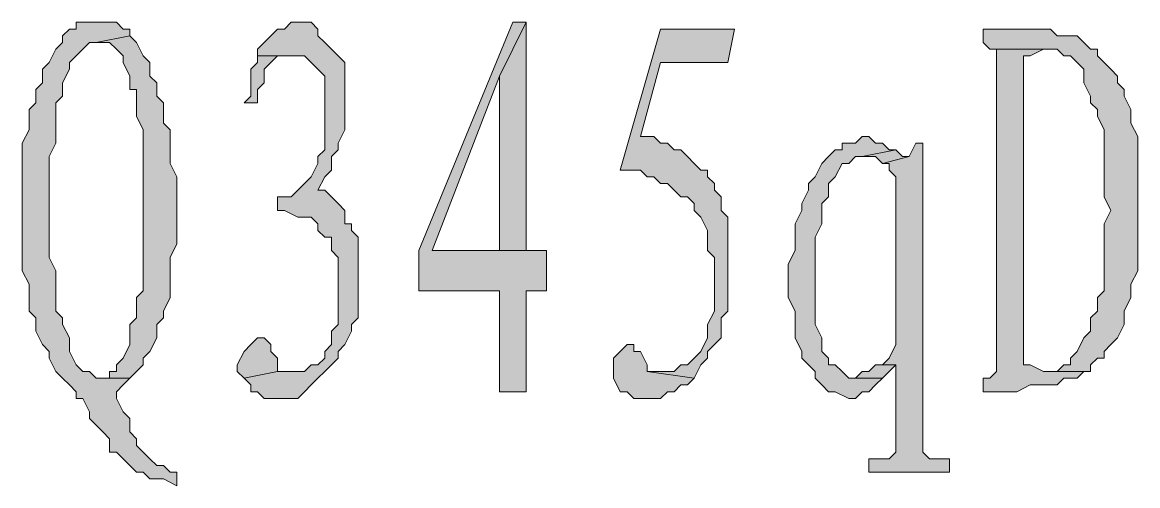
# Model space of a CAD drawing. Header units: millimetres. Extents: x 24 to 410, y 10 to 282.
# Drawn here: x 298.87 to 305.9, y 107.82 to 110.74 of the extents above; entities that cross this region are included whole.
import ezdxf

# ---------------------------------------------------------------- set-up
doc = ezdxf.new("R2010")
doc.units = ezdxf.units.MM

msp = doc.modelspace()

# ---------------------------------------------------------------- hatches: boundary and pattern name
h = msp.add_hatch(color=7)
h.dxf.hatch_style = 2
h.paths.add_polyline_path([(299.381333, 110.744), (299.212, 110.744), (299.212, 110.701667), (299.169667, 110.701667), (299.127333, 110.659333), (299.127333, 110.617), (299.085, 110.574667), (299.042667, 110.49), (299.000333, 110.447667), (299.000333, 110.363), (298.958, 110.320667), (298.958, 110.236), (298.915667, 110.193667), (298.915667, 110.066667), (298.873333, 109.982), (298.873333, 109.474), (298.873333, 109.389333), (298.873333, 109.177667), (298.915667, 109.093), (298.915667, 108.923667), (298.958, 108.881333), (298.958, 108.796667), (299.000333, 108.712), (299.042667, 108.669667), (299.042667, 108.627333), (299.085, 108.542667), (299.127333, 108.500333), (299.169667, 108.458), (299.212, 108.415667), (299.212, 108.373333), (299.254333, 108.373333), (299.296667, 108.288667), (299.296667, 108.246333), (299.339, 108.204), (299.381333, 108.161667), (299.423667, 108.119333), (299.423667, 108.034667), (299.466, 108.034667), (299.508333, 107.992333), (299.550667, 107.95), (299.593, 107.907667), (299.635333, 107.907667), (299.677667, 107.865333), (299.762333, 107.865333), (299.847, 107.823), (299.847, 107.907667), (299.804667, 107.907667), (299.762333, 107.95), (299.72, 107.95), (299.677667, 107.992333), (299.635333, 108.034667), (299.593, 108.077), (299.593, 108.119333), (299.550667, 108.161667), (299.550667, 108.246333), (299.508333, 108.288667), (299.466, 108.373333), (299.466, 108.415667), (299.508333, 108.458), (299.550667, 108.500333), (299.339, 108.500333), (299.296667, 108.542667), (299.254333, 108.542667), (299.212, 108.585), (299.169667, 108.669667), (299.169667, 108.754333), (299.127333, 108.839), (299.127333, 108.881333), (299.085, 108.923667), (299.085, 109.177667), (299.042667, 109.262333), (299.042667, 109.897333), (299.085, 109.982), (299.085, 110.236), (299.127333, 110.278333), (299.127333, 110.363), (299.169667, 110.447667), (299.169667, 110.49), (299.212, 110.532333), (299.254333, 110.574667), (299.296667, 110.617), (299.339, 110.617), (299.550667, 110.659333), (299.550667, 110.701667), (299.508333, 110.701667), (299.466, 110.744)])
h = msp.add_hatch(color=7)
h.dxf.hatch_style = 2
h.paths.add_polyline_path([(300.609, 110.744), (300.566667, 110.744), (300.524333, 110.701667), (300.482, 110.701667), (300.439667, 110.659333), (300.397333, 110.617), (300.355, 110.574667), (300.355, 110.532333), (300.566667, 110.532333), (300.651333, 110.532333), (300.693667, 110.49), (300.736, 110.447667), (300.778333, 110.405333), (300.778333, 109.939667), (300.736, 109.897333), (300.736, 109.855), (300.693667, 109.770333), (300.651333, 109.728), (300.609, 109.685667), (300.566667, 109.643333), (300.482, 109.643333), (300.482, 109.558667), (300.524333, 109.558667), (300.609, 109.516333), (300.693667, 109.516333), (300.736, 109.474), (300.736, 109.431667), (300.778333, 109.389333), (300.820667, 109.389333), (300.820667, 109.304667), (300.863, 109.262333), (300.863, 108.839), (300.820667, 108.796667), (300.820667, 108.712), (300.778333, 108.669667), (300.778333, 108.627333), (300.736, 108.585), (300.693667, 108.585), (300.651333, 108.542667), (300.482, 108.542667), (300.270333, 108.500333), (300.312667, 108.458), (300.312667, 108.415667), (300.355, 108.415667), (300.397333, 108.373333), (300.609, 108.373333), (300.651333, 108.415667), (300.693667, 108.458), (300.736, 108.500333), (300.778333, 108.542667), (300.820667, 108.585), (300.863, 108.627333), (300.863, 108.669667), (300.905333, 108.712), (300.947667, 108.796667), (300.947667, 108.839), (300.99, 108.881333), (300.99, 109.389333), (300.947667, 109.431667), (300.947667, 109.474), (300.905333, 109.474), (300.905333, 109.558667), (300.863, 109.601), (300.820667, 109.643333), (300.778333, 109.685667), (300.736, 109.685667), (300.778333, 109.770333), (300.820667, 109.812667), (300.820667, 109.897333), (300.863, 109.939667), (300.863, 109.982), (300.905333, 110.066667), (300.905333, 110.49), (300.863, 110.532333), (300.820667, 110.574667), (300.778333, 110.617), (300.736, 110.659333), (300.736, 110.701667), (300.693667, 110.744)])
h = msp.add_hatch(color=7)
h.dxf.hatch_style = 2
h.paths.add_polyline_path([(302.048333, 110.744), (301.963667, 110.744), (301.371, 109.304667), (301.371, 109.050667), (301.879, 109.050667), (301.879, 108.415667), (302.048333, 108.415667), (302.048333, 109.050667), (302.175333, 109.050667), (302.175333, 109.304667), (302.048333, 109.304667), (301.455667, 109.304667), (301.879, 110.405333)])
h = msp.add_hatch(color=7)
h.dxf.hatch_style = 2
h.paths.add_polyline_path([(302.048333, 110.744), (301.879, 110.405333), (301.879, 109.304667), (301.455667, 109.304667), (302.048333, 109.304667)])
h = msp.add_hatch(color=7)
h.dxf.hatch_style = 2
h.paths.add_polyline_path([(303.360667, 110.701667), (302.895, 110.701667), (302.641, 109.812667), (302.768, 109.812667), (302.810333, 109.770333), (302.852667, 109.770333), (302.895, 109.728), (302.937333, 109.728), (302.979667, 109.685667), (303.022, 109.643333), (303.064333, 109.643333), (303.106667, 109.601), (303.106667, 109.558667), (303.149, 109.516333), (303.191333, 109.431667), (303.191333, 109.304667), (303.233667, 109.262333), (303.233667, 108.923667), (303.191333, 108.839), (303.191333, 108.796667), (303.191333, 108.754333), (303.149, 108.669667), (303.106667, 108.627333), (303.064333, 108.585), (303.022, 108.585), (302.979667, 108.542667), (302.810333, 108.542667), (303.106667, 108.500333), (303.149, 108.585), (303.191333, 108.627333), (303.191333, 108.669667), (303.233667, 108.712), (303.276, 108.754333), (303.276, 108.881333), (303.318333, 108.923667), (303.318333, 109.516333), (303.276, 109.558667), (303.276, 109.643333), (303.233667, 109.685667), (303.233667, 109.728), (303.191333, 109.770333), (303.191333, 109.812667), (303.149, 109.812667), (303.106667, 109.855), (303.064333, 109.897333), (303.022, 109.939667), (302.979667, 109.939667), (302.937333, 109.982), (302.895, 109.982), (302.852667, 110.024333), (302.768, 110.024333), (302.895, 110.49), (303.318333, 110.49)])
h = msp.add_hatch(color=7)
h.dxf.hatch_style = 2
h.paths.add_polyline_path([(305.308, 110.701667), (304.927, 110.701667), (304.927, 110.617), (304.969333, 110.574667), (305.392667, 110.574667), (305.435, 110.532333), (305.477333, 110.532333), (305.519667, 110.49), (305.562, 110.447667), (305.562, 110.363), (305.604333, 110.278333), (305.604333, 110.236), (305.646667, 110.193667), (305.646667, 110.151333), (305.689, 110.066667), (305.689, 109.643333), (305.731333, 109.558667), (305.689, 109.474), (305.689, 109.050667), (305.646667, 109.008333), (305.646667, 108.923667), (305.604333, 108.881333), (305.604333, 108.796667), (305.562, 108.754333), (305.519667, 108.669667), (305.477333, 108.627333), (305.477333, 108.585), (305.435, 108.585), (305.392667, 108.542667), (305.350333, 108.542667), (305.562, 108.542667), (305.604333, 108.542667), (305.604333, 108.585), (305.646667, 108.627333), (305.689, 108.627333), (305.689, 108.669667), (305.731333, 108.712), (305.773667, 108.754333), (305.816, 108.839), (305.816, 108.923667), (305.858333, 109.008333), (305.858333, 109.093), (305.900667, 109.177667), (305.900667, 110.024333), (305.858333, 110.109), (305.858333, 110.193667), (305.816, 110.278333), (305.816, 110.320667), (305.773667, 110.363), (305.773667, 110.405333), (305.731333, 110.447667), (305.689, 110.49), (305.646667, 110.532333), (305.646667, 110.574667), (305.604333, 110.574667), (305.562, 110.617), (305.519667, 110.659333), (305.392667, 110.659333), (305.350333, 110.701667)])
h = msp.add_hatch(color=7)
h.dxf.hatch_style = 2
h.paths.add_polyline_path([(299.550667, 110.659333), (299.339, 110.617), (299.423667, 110.617), (299.466, 110.574667), (299.508333, 110.532333), (299.508333, 110.49), (299.550667, 110.405333), (299.550667, 110.320667), (299.593, 110.320667), (299.593, 110.151333), (299.635333, 110.066667), (299.635333, 109.262333), (299.635333, 109.177667), (299.635333, 109.050667), (299.593, 109.008333), (299.593, 108.881333), (299.550667, 108.839), (299.550667, 108.712), (299.508333, 108.627333), (299.466, 108.585), (299.466, 108.542667), (299.423667, 108.542667), (299.423667, 108.500333), (299.381333, 108.500333), (299.550667, 108.500333), (299.593, 108.542667), (299.635333, 108.585), (299.635333, 108.627333), (299.677667, 108.669667), (299.72, 108.754333), (299.72, 108.839), (299.762333, 108.881333), (299.762333, 108.923667), (299.804667, 109.008333), (299.804667, 109.262333), (299.847, 109.347), (299.847, 109.770333), (299.804667, 109.855), (299.804667, 110.066667), (299.762333, 110.109), (299.762333, 110.236), (299.72, 110.278333), (299.72, 110.363), (299.677667, 110.405333), (299.677667, 110.49), (299.635333, 110.532333), (299.593, 110.617)])
h = msp.add_hatch(color=7)
h.dxf.hatch_style = 2
h.paths.add_polyline_path([(304.969333, 110.574667), (305.011667, 110.574667), (305.011667, 110.532333), (305.011667, 108.542667), (304.969333, 108.500333), (304.927, 108.500333), (304.927, 108.415667), (305.138667, 108.415667), (305.223333, 108.458), (305.392667, 108.458), (305.435, 108.500333), (305.519667, 108.500333), (305.562, 108.542667), (305.308, 108.542667), (305.223333, 108.585), (305.181, 108.585), (305.181, 110.49), (305.181, 110.532333), (305.223333, 110.532333), (305.308, 110.574667), (305.350333, 110.574667)])
h = msp.add_hatch(color=7)
h.dxf.hatch_style = 2
h.paths.add_polyline_path([(300.355, 110.532333), (300.355, 110.49), (300.312667, 110.447667), (300.312667, 110.278333), (300.270333, 110.236), (300.355, 110.236), (300.355, 110.320667), (300.397333, 110.363), (300.397333, 110.447667), (300.439667, 110.49), (300.482, 110.532333), (300.566667, 110.532333)])
h = msp.add_hatch(color=7)
h.dxf.hatch_style = 2
h.paths.add_polyline_path([(304.165, 110.024333), (304.122667, 109.982), (304.038, 109.982), (304.038, 109.939667), (303.995667, 109.939667), (303.953333, 109.897333), (303.911, 109.855), (303.868667, 109.770333), (303.826333, 109.728), (303.826333, 109.685667), (303.784, 109.601), (303.784, 109.558667), (303.741667, 109.474), (303.741667, 109.304667), (303.699333, 109.22), (303.699333, 109.008333), (303.741667, 108.923667), (303.741667, 108.754333), (303.784, 108.669667), (303.784, 108.627333), (303.826333, 108.585), (303.868667, 108.542667), (303.868667, 108.500333), (303.911, 108.458), (303.953333, 108.415667), (303.995667, 108.415667), (304.080333, 108.373333), (304.122667, 108.373333), (304.165, 108.415667), (304.207333, 108.415667), (304.249667, 108.458), (304.292, 108.500333), (304.080333, 108.500333), (304.038, 108.542667), (303.995667, 108.585), (303.953333, 108.585), (303.953333, 108.627333), (303.911, 108.669667), (303.911, 108.754333), (303.868667, 108.839), (303.868667, 109.389333), (303.911, 109.474), (303.911, 109.601), (303.953333, 109.643333), (303.953333, 109.728), (303.995667, 109.770333), (304.038, 109.855), (304.080333, 109.855), (304.122667, 109.897333), (304.165, 109.897333), (304.376667, 109.939667), (304.334333, 109.939667), (304.292, 109.982), (304.249667, 109.982), (304.207333, 110.024333)])
h = msp.add_hatch(color=7)
h.dxf.hatch_style = 2
h.paths.add_polyline_path([(304.546, 109.982), (304.503667, 109.982), (304.461333, 109.897333), (304.292, 109.855), (304.334333, 109.855), (304.334333, 109.812667), (304.376667, 109.770333), (304.376667, 108.712), (304.334333, 108.627333), (304.292, 108.585), (304.376667, 108.585), (304.376667, 108.077), (304.376667, 108.034667), (304.334333, 107.992333), (304.207333, 107.992333), (304.207333, 107.907667), (304.715333, 107.907667), (304.715333, 107.992333), (304.588333, 107.992333), (304.546, 108.034667)])
h = msp.add_hatch(color=7)
h.dxf.hatch_style = 2
h.paths.add_polyline_path([(304.376667, 109.939667), (304.165, 109.897333), (304.249667, 109.897333), (304.292, 109.855), (304.461333, 109.897333), (304.419, 109.897333)])
h = msp.add_hatch(color=7)
h.dxf.hatch_style = 2
h.paths.add_polyline_path([(300.355, 108.754333), (300.312667, 108.712), (300.270333, 108.669667), (300.228, 108.585), (300.228, 108.542667), (300.270333, 108.500333), (300.482, 108.542667), (300.482, 108.627333), (300.439667, 108.669667), (300.439667, 108.712), (300.397333, 108.754333)])
h = msp.add_hatch(color=7)
h.dxf.hatch_style = 2
h.paths.add_polyline_path([(302.683333, 108.712), (302.641, 108.669667), (302.598667, 108.627333), (302.598667, 108.500333), (302.641, 108.415667), (302.683333, 108.415667), (302.725667, 108.373333), (302.895, 108.373333), (302.937333, 108.415667), (302.979667, 108.415667), (303.022, 108.458), (303.064333, 108.458), (303.106667, 108.500333), (302.810333, 108.542667), (302.810333, 108.585), (302.768, 108.669667), (302.725667, 108.669667), (302.725667, 108.712)])
h = msp.add_hatch(color=7)
h.dxf.hatch_style = 2
h.paths.add_polyline_path([(304.292, 108.585), (304.249667, 108.585), (304.207333, 108.542667), (304.165, 108.542667), (304.122667, 108.500333), (304.292, 108.500333), (304.334333, 108.542667), (304.376667, 108.585)])

# ---------------------------------------------------------------- linework, layer by layer
at = {"color": 7, "lineweight": 0}
for points in [[(299.381333, 110.744), (299.212, 110.744), (299.212, 110.701667), (299.169667, 110.701667), (299.127333, 110.659333), (299.127333, 110.617), (299.085, 110.574667), (299.042667, 110.49), (299.000333, 110.447667), (299.000333, 110.363), (298.958, 110.320667), (298.958, 110.236), (298.915667, 110.193667), (298.915667, 110.066667), (298.873333, 109.982), (298.873333, 109.474), (298.873333, 109.389333), (298.873333, 109.177667), (298.915667, 109.093), (298.915667, 108.923667), (298.958, 108.881333), (298.958, 108.796667), (299.000333, 108.712), (299.042667, 108.669667), (299.042667, 108.627333), (299.085, 108.542667), (299.127333, 108.500333), (299.169667, 108.458), (299.212, 108.415667), (299.212, 108.373333), (299.254333, 108.373333), (299.296667, 108.288667), (299.296667, 108.246333), (299.339, 108.204), (299.381333, 108.161667), (299.423667, 108.119333), (299.423667, 108.034667), (299.466, 108.034667), (299.508333, 107.992333), (299.550667, 107.95), (299.593, 107.907667), (299.635333, 107.907667), (299.677667, 107.865333), (299.762333, 107.865333), (299.847, 107.823), (299.847, 107.907667), (299.804667, 107.907667), (299.762333, 107.95), (299.72, 107.95), (299.677667, 107.992333), (299.635333, 108.034667), (299.593, 108.077), (299.593, 108.119333), (299.550667, 108.161667), (299.550667, 108.246333), (299.508333, 108.288667), (299.466, 108.373333), (299.466, 108.415667), (299.508333, 108.458), (299.550667, 108.500333), (299.339, 108.500333), (299.296667, 108.542667), (299.254333, 108.542667), (299.212, 108.585), (299.169667, 108.669667), (299.169667, 108.754333), (299.127333, 108.839), (299.127333, 108.881333), (299.085, 108.923667), (299.085, 109.177667), (299.042667, 109.262333), (299.042667, 109.897333), (299.085, 109.982), (299.085, 110.236), (299.127333, 110.278333), (299.127333, 110.363), (299.169667, 110.447667), (299.169667, 110.49), (299.212, 110.532333), (299.254333, 110.574667), (299.296667, 110.617), (299.339, 110.617), (299.550667, 110.659333), (299.550667, 110.701667), (299.508333, 110.701667), (299.466, 110.744)], [(300.609, 110.744), (300.566667, 110.744), (300.524333, 110.701667), (300.482, 110.701667), (300.439667, 110.659333), (300.397333, 110.617), (300.355, 110.574667), (300.355, 110.532333), (300.566667, 110.532333), (300.651333, 110.532333), (300.693667, 110.49), (300.736, 110.447667), (300.778333, 110.405333), (300.778333, 109.939667), (300.736, 109.897333), (300.736, 109.855), (300.693667, 109.770333), (300.651333, 109.728), (300.609, 109.685667), (300.566667, 109.643333), (300.482, 109.643333), (300.482, 109.558667), (300.524333, 109.558667), (300.609, 109.516333), (300.693667, 109.516333), (300.736, 109.474), (300.736, 109.431667), (300.778333, 109.389333), (300.820667, 109.389333), (300.820667, 109.304667), (300.863, 109.262333), (300.863, 108.839), (300.820667, 108.796667), (300.820667, 108.712), (300.778333, 108.669667), (300.778333, 108.627333), (300.736, 108.585), (300.693667, 108.585), (300.651333, 108.542667), (300.482, 108.542667), (300.270333, 108.500333), (300.312667, 108.458), (300.312667, 108.415667), (300.355, 108.415667), (300.397333, 108.373333), (300.609, 108.373333), (300.651333, 108.415667), (300.693667, 108.458), (300.736, 108.500333), (300.778333, 108.542667), (300.820667, 108.585), (300.863, 108.627333), (300.863, 108.669667), (300.905333, 108.712), (300.947667, 108.796667), (300.947667, 108.839), (300.99, 108.881333), (300.99, 109.389333), (300.947667, 109.431667), (300.947667, 109.474), (300.905333, 109.474), (300.905333, 109.558667), (300.863, 109.601), (300.820667, 109.643333), (300.778333, 109.685667), (300.736, 109.685667), (300.778333, 109.770333), (300.820667, 109.812667), (300.820667, 109.897333), (300.863, 109.939667), (300.863, 109.982), (300.905333, 110.066667), (300.905333, 110.49), (300.863, 110.532333), (300.820667, 110.574667), (300.778333, 110.617), (300.736, 110.659333), (300.736, 110.701667), (300.693667, 110.744)], [(302.048333, 110.744), (301.963667, 110.744), (301.371, 109.304667), (301.371, 109.050667), (301.879, 109.050667), (301.879, 108.415667), (302.048333, 108.415667), (302.048333, 109.050667), (302.175333, 109.050667), (302.175333, 109.304667), (302.048333, 109.304667), (301.455667, 109.304667), (301.879, 110.405333)], [(302.048333, 110.744), (301.879, 110.405333), (301.879, 109.304667), (301.455667, 109.304667), (302.048333, 109.304667)], [(303.360667, 110.701667), (302.895, 110.701667), (302.641, 109.812667), (302.768, 109.812667), (302.810333, 109.770333), (302.852667, 109.770333), (302.895, 109.728), (302.937333, 109.728), (302.979667, 109.685667), (303.022, 109.643333), (303.064333, 109.643333), (303.106667, 109.601), (303.106667, 109.558667), (303.149, 109.516333), (303.191333, 109.431667), (303.191333, 109.304667), (303.233667, 109.262333), (303.233667, 108.923667), (303.191333, 108.839), (303.191333, 108.796667), (303.191333, 108.754333), (303.149, 108.669667), (303.106667, 108.627333), (303.064333, 108.585), (303.022, 108.585), (302.979667, 108.542667), (302.810333, 108.542667), (303.106667, 108.500333), (303.149, 108.585), (303.191333, 108.627333), (303.191333, 108.669667), (303.233667, 108.712), (303.276, 108.754333), (303.276, 108.881333), (303.318333, 108.923667), (303.318333, 109.516333), (303.276, 109.558667), (303.276, 109.643333), (303.233667, 109.685667), (303.233667, 109.728), (303.191333, 109.770333), (303.191333, 109.812667), (303.149, 109.812667), (303.106667, 109.855), (303.064333, 109.897333), (303.022, 109.939667), (302.979667, 109.939667), (302.937333, 109.982), (302.895, 109.982), (302.852667, 110.024333), (302.768, 110.024333), (302.895, 110.49), (303.318333, 110.49)], [(305.308, 110.701667), (304.927, 110.701667), (304.927, 110.617), (304.969333, 110.574667), (305.392667, 110.574667), (305.435, 110.532333), (305.477333, 110.532333), (305.519667, 110.49), (305.562, 110.447667), (305.562, 110.363), (305.604333, 110.278333), (305.604333, 110.236), (305.646667, 110.193667), (305.646667, 110.151333), (305.689, 110.066667), (305.689, 109.643333), (305.731333, 109.558667), (305.689, 109.474), (305.689, 109.050667), (305.646667, 109.008333), (305.646667, 108.923667), (305.604333, 108.881333), (305.604333, 108.796667), (305.562, 108.754333), (305.519667, 108.669667), (305.477333, 108.627333), (305.477333, 108.585), (305.435, 108.585), (305.392667, 108.542667), (305.350333, 108.542667), (305.562, 108.542667), (305.604333, 108.542667), (305.604333, 108.585), (305.646667, 108.627333), (305.689, 108.627333), (305.689, 108.669667), (305.731333, 108.712), (305.773667, 108.754333), (305.816, 108.839), (305.816, 108.923667), (305.858333, 109.008333), (305.858333, 109.093), (305.900667, 109.177667), (305.900667, 110.024333), (305.858333, 110.109), (305.858333, 110.193667), (305.816, 110.278333), (305.816, 110.320667), (305.773667, 110.363), (305.773667, 110.405333), (305.731333, 110.447667), (305.689, 110.49), (305.646667, 110.532333), (305.646667, 110.574667), (305.604333, 110.574667), (305.562, 110.617), (305.519667, 110.659333), (305.392667, 110.659333), (305.350333, 110.701667)], [(299.550667, 110.659333), (299.339, 110.617), (299.423667, 110.617), (299.466, 110.574667), (299.508333, 110.532333), (299.508333, 110.49), (299.550667, 110.405333), (299.550667, 110.320667), (299.593, 110.320667), (299.593, 110.151333), (299.635333, 110.066667), (299.635333, 109.262333), (299.635333, 109.177667), (299.635333, 109.050667), (299.593, 109.008333), (299.593, 108.881333), (299.550667, 108.839), (299.550667, 108.712), (299.508333, 108.627333), (299.466, 108.585), (299.466, 108.542667), (299.423667, 108.542667), (299.423667, 108.500333), (299.381333, 108.500333), (299.550667, 108.500333), (299.593, 108.542667), (299.635333, 108.585), (299.635333, 108.627333), (299.677667, 108.669667), (299.72, 108.754333), (299.72, 108.839), (299.762333, 108.881333), (299.762333, 108.923667), (299.804667, 109.008333), (299.804667, 109.262333), (299.847, 109.347), (299.847, 109.770333), (299.804667, 109.855), (299.804667, 110.066667), (299.762333, 110.109), (299.762333, 110.236), (299.72, 110.278333), (299.72, 110.363), (299.677667, 110.405333), (299.677667, 110.49), (299.635333, 110.532333), (299.593, 110.617)], [(304.969333, 110.574667), (305.011667, 110.574667), (305.011667, 110.532333), (305.011667, 108.542667), (304.969333, 108.500333), (304.927, 108.500333), (304.927, 108.415667), (305.138667, 108.415667), (305.223333, 108.458), (305.392667, 108.458), (305.435, 108.500333), (305.519667, 108.500333), (305.562, 108.542667), (305.308, 108.542667), (305.223333, 108.585), (305.181, 108.585), (305.181, 110.49), (305.181, 110.532333), (305.223333, 110.532333), (305.308, 110.574667), (305.350333, 110.574667)], [(300.355, 110.532333), (300.355, 110.49), (300.312667, 110.447667), (300.312667, 110.278333), (300.270333, 110.236), (300.355, 110.236), (300.355, 110.320667), (300.397333, 110.363), (300.397333, 110.447667), (300.439667, 110.49), (300.482, 110.532333), (300.566667, 110.532333)], [(304.165, 110.024333), (304.122667, 109.982), (304.038, 109.982), (304.038, 109.939667), (303.995667, 109.939667), (303.953333, 109.897333), (303.911, 109.855), (303.868667, 109.770333), (303.826333, 109.728), (303.826333, 109.685667), (303.784, 109.601), (303.784, 109.558667), (303.741667, 109.474), (303.741667, 109.304667), (303.699333, 109.22), (303.699333, 109.008333), (303.741667, 108.923667), (303.741667, 108.754333), (303.784, 108.669667), (303.784, 108.627333), (303.826333, 108.585), (303.868667, 108.542667), (303.868667, 108.500333), (303.911, 108.458), (303.953333, 108.415667), (303.995667, 108.415667), (304.080333, 108.373333), (304.122667, 108.373333), (304.165, 108.415667), (304.207333, 108.415667), (304.249667, 108.458), (304.292, 108.500333), (304.080333, 108.500333), (304.038, 108.542667), (303.995667, 108.585), (303.953333, 108.585), (303.953333, 108.627333), (303.911, 108.669667), (303.911, 108.754333), (303.868667, 108.839), (303.868667, 109.389333), (303.911, 109.474), (303.911, 109.601), (303.953333, 109.643333), (303.953333, 109.728), (303.995667, 109.770333), (304.038, 109.855), (304.080333, 109.855), (304.122667, 109.897333), (304.165, 109.897333), (304.376667, 109.939667), (304.334333, 109.939667), (304.292, 109.982), (304.249667, 109.982), (304.207333, 110.024333)], [(304.546, 109.982), (304.503667, 109.982), (304.461333, 109.897333), (304.292, 109.855), (304.334333, 109.855), (304.334333, 109.812667), (304.376667, 109.770333), (304.376667, 108.712), (304.334333, 108.627333), (304.292, 108.585), (304.376667, 108.585), (304.376667, 108.077), (304.376667, 108.034667), (304.334333, 107.992333), (304.207333, 107.992333), (304.207333, 107.907667), (304.715333, 107.907667), (304.715333, 107.992333), (304.588333, 107.992333), (304.546, 108.034667)], [(304.376667, 109.939667), (304.165, 109.897333), (304.249667, 109.897333), (304.292, 109.855), (304.461333, 109.897333), (304.419, 109.897333)], [(300.355, 108.754333), (300.312667, 108.712), (300.270333, 108.669667), (300.228, 108.585), (300.228, 108.542667), (300.270333, 108.500333), (300.482, 108.542667), (300.482, 108.627333), (300.439667, 108.669667), (300.439667, 108.712), (300.397333, 108.754333)], [(302.683333, 108.712), (302.641, 108.669667), (302.598667, 108.627333), (302.598667, 108.500333), (302.641, 108.415667), (302.683333, 108.415667), (302.725667, 108.373333), (302.895, 108.373333), (302.937333, 108.415667), (302.979667, 108.415667), (303.022, 108.458), (303.064333, 108.458), (303.106667, 108.500333), (302.810333, 108.542667), (302.810333, 108.585), (302.768, 108.669667), (302.725667, 108.669667), (302.725667, 108.712)], [(304.292, 108.585), (304.249667, 108.585), (304.207333, 108.542667), (304.165, 108.542667), (304.122667, 108.500333), (304.292, 108.500333), (304.334333, 108.542667), (304.376667, 108.585)]]:
    msp.add_lwpolyline(points, close=True, dxfattribs=at)

doc.saveas('drawing.dxf')
